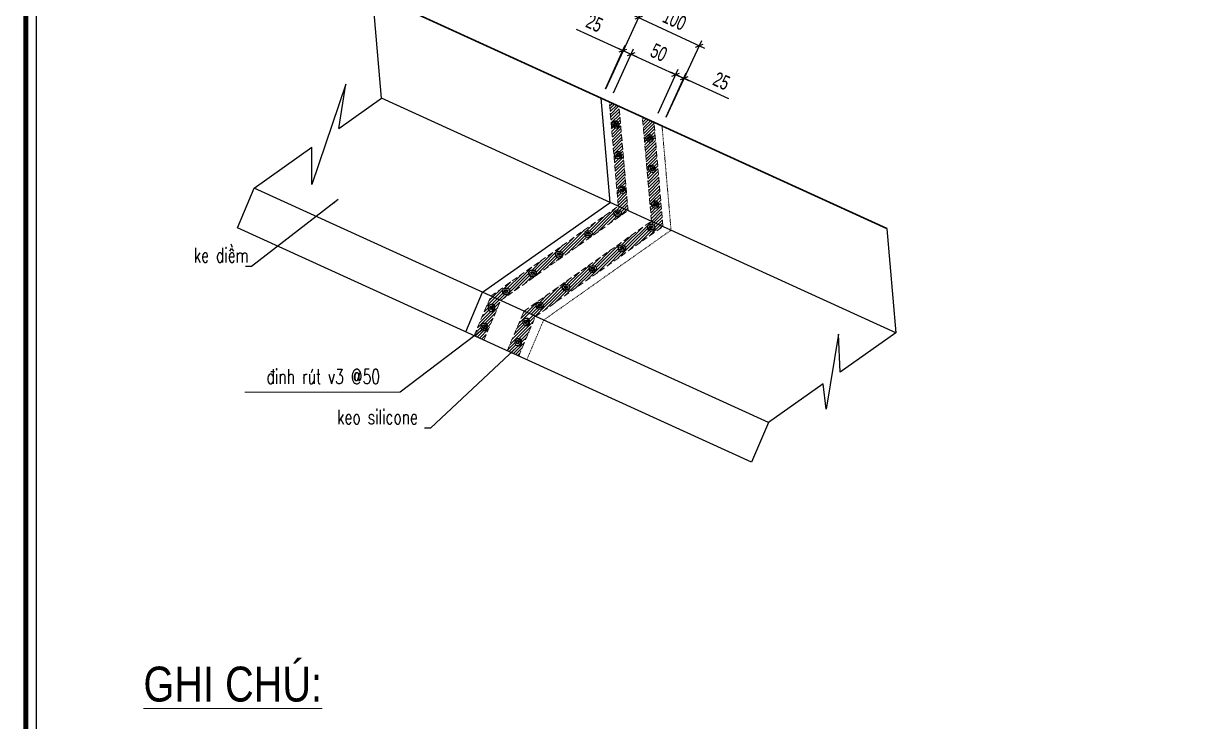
# Model space of a CAD drawing. Header units: inches. Extents: x 2 to 32666, y -5537 to 22.
# Drawn here: x 20221.9 to 20423.2, y -4436.4 to -4316.5 of the extents above; entities that cross this region are included whole.
import ezdxf
from ezdxf.enums import TextEntityAlignment as Align

# ---------------------------------------------------------------- set-up
doc = ezdxf.new("R2010")
doc.units = ezdxf.units.IN
doc.header["$MEASUREMENT"] = 0
doc.linetypes.add('DASHED2', pattern=[0.375, 0.25, -0.125])
doc.linetypes.add('HIDDEN', pattern=[0.375, 0.25, -0.125])
doc.layers.get('Defpoints').update_dxf_attribs({"lineweight": 9})
for name, color, linetype, lineweight in [('12H-Text', 3, 'Continuous', 15), ('_TEXT', 3, 'Continuous', 13), ('Hidden Line', 5, 'HIDDEN', 13), ('khuat', 250, 'DASHED2', 9), ('Thick Line 0.25', 2, 'Continuous', 25), ('Thin Line 0.13', 254, 'Continuous', 13)]:
    doc.layers.add(name, color=color, linetype=linetype, lineweight=lineweight)
for name, color, linetype in [('3', 3, 'Continuous'), ('3H-manh', 8, 'Continuous'), ('7', 7, 'Continuous'), ('BAO KHUNG', 31, 'Continuous'), ('PV-156DA', 7, 'Continuous'), ('PV-1E8B7', 7, 'Continuous'), ('PV-B6FB', 7, 'Continuous')]:
    doc.layers.add(name, color=color, linetype=linetype)
doc.layers.add('Cover text', color=7, linetype='Continuous', true_color=0x52370f)
doc.styles.add('ghi chu', font='vnsimli.shx', dxfattribs={"width": 0.7})
doc.styles.add('Notes', font='ARIALN.TTF')
doc.styles.add('ST1', font='vnshx.shx', dxfattribs={"width": 0.7})
doc.styles.add('ST3', font='VHAVANB.TTF')
doc.styles.add('TIEU DE', font='Vharialn.ttf')
doc.dimstyles.new('15', dxfattribs={"dimtxt": 2.5, "dimasz": 1, "dimexe": 1, "dimexo": 0, "dimgap": 1, "dimtad": 1, "dimdec": 0, "dimlfac": 15, "dimzin": 0, "dimdsep": 46, "dimtxsty": 'ST1', "dimblk": 'OBLIQUE', "dimcen": 1, "dimdle": 1, "dimclrd": 8, "dimclre": 8, "dimclrt": 3, "dimadec": 0, "dimazin": 0, "dimtfac": 1, "dimtdec": 0, "dimtix": 1, "dimtmove": 1, "dimatfit": 0, "dimldrblk": 'DOT', "dimfxl": 0, "dimtolj": 1, "dimtzin": 0, "dimlwd": -1, "dimlwe": -1, "dimarcsym": 0})
doc.dimstyles.new('PS1', dxfattribs={"dimtxt": 10, "dimasz": 2, "dimexe": 5, "dimexo": 5, "dimgap": 5, "dimtad": 1, "dimdec": 0, "dimrnd": 1, "dimzin": 12, "dimdsep": 46, "dimtxsty": 'Notes', "dimcen": 2, "dimadec": 1, "dimazin": 2, "dimtfac": 1, "dimtdec": 0, "dimtmove": 2, "dimatfit": 2, "dimfxl": 1, "dimtolj": 1, "dimtzin": 0, "dimarcsym": 0})
pattern_1 = [(44.99999999999999, (-11468920.91010648, 2478012.727798448), (-0.2651650429449553, 0.2651650429449554), [])]

# ---------------------------------------------------------------- blocks, each defined once
blk = doc.blocks.new('*U3247')
at = {"layer": 'PV-1E8B7'}
for p, q in [((2140.415452564026, 399.5234405386536, -79.96364205891973), (2140.299287788875, 399.0485788487099, -80.44931047500381)), ((2144.305719792905, 399.5234405386532, -80.89413702822617), (2144.189555017755, 399.0485788487094, -81.37980544431048))]:
    blk.add_line(p, q, dxfattribs=at)
at = {"layer": 'PV-1E8B7', "extrusion": (-0.1603015069367693, 0.7246642740305791, -0.6701978191679938)}
for major_axis, start_param, end_param in [((-1.945133614439824, -8.049116928532386e-16, 0.4652474846533472), 4.477614413842824, 6.28318530717964), ((-0.9725668072199122, -4.024558464266193e-16, 0.2326237423266736), 0.4954902436392287, 2.646102409950747), ((-1.945133614439824, -8.049116928532386e-16, 0.4652474846533472), 3.141592653589952, 4.477614413842824)]:
    blk.add_ellipse((2142.244421403315, 399.0485788487099, -80.91455795965726), major_axis=major_axis, ratio=0.7246642740305783, start_param=start_param, end_param=end_param, dxfattribs=at)
for major_axis in [(1.945133614439824, 8.049116928532386e-16, -0.4652474846533472), (0.9725668072199122, 4.024558464266193e-16, -0.2326237423266736)]:
    blk.add_ellipse((2142.360586178465, 399.5234405386536, -80.42888954357318), major_axis=major_axis, ratio=0.7246642740305783, dxfattribs=at)
blk = doc.blocks.new('_Oblique')
at = {"color": 0, "linetype": 'ByBlock', "lineweight": -2}
blk.add_line((-0.5, -0.5), (0.5, 0.5), dxfattribs=at)
blk = doc.blocks.new('*D6510')
at = {"layer": '3H-manh', "color": 8, "linetype": 'Continuous', "transparency": 16777216}
for p, q in [((20321.9773557236, -4327.74387562362), (20328.07606794414, -4314.581967718857)), ((20326.74831790091, -4315.068876152442), (20338.96664255828, -4320.730368881432)), ((20332.38102190416, -4332.564526742958), (20338.4797341247, -4319.402618838198))]:
    blk.add_line(p, q, dxfattribs=at)
at = {"layer": 'Defpoints', "color": 0, "transparency": 16777216}
for p in [(20338.05931331987, -4320.309948076607), (20321.9773557236, -4327.74387562362), (20332.38102190416, -4332.564526742958)]:
    blk.add_point(p, dxfattribs=at)
at = {"layer": '3H-manh', "color": 8, "transparency": 16777216}
for p, rotation in [((20327.65564713932, -4315.489296957267), 155.1388424956381), ((20338.05931331987, -4320.309948076607), 335.1388424956381)]:
    blk.add_blockref('_Oblique', p, dxfattribs=dict(at, rotation=rotation))
at = {"layer": '3H-manh', "color": 3, "transparency": 16777216, "insert": (20333.80342704045, -4315.858131730515), "char_height": 2.5, "attachment_point": 5, "rotation": 335.1388424956381, "style": 'ST1', "bg_fill": 3, "box_fill_scale": 1.25, "bg_fill_color": 256, "bg_fill_true_color": 13158600, "bg_fill_transparency": 0}
blk.add_mtext('\\A1;100', dxfattribs=at)
blk = doc.blocks.new('_Dot')
at = {"color": 0, "linetype": 'ByBlock', "lineweight": -2}
blk.add_line((-0.5, 0), (-1, 0), dxfattribs=at)
at = {"color": 0, "linetype": 'ByBlock', "const_width": 0.5}
blk.add_lwpolyline([(-0.25, 0, 1), (0.25, 0, 1)], format="xyb", close=True, dxfattribs=at)
blk = doc.blocks.new('*D6514')
at = {"layer": '3H-manh', "color": 8, "linetype": 'Continuous', "transparency": 16777216}
for p, q in [((20316.91048448007, -4317.481059308343), (20324.92450160261, -4321.135341744689)), ((20321.90935452223, -4327.747704294679), (20325.3393907929, -4320.225469797775)), ((20323.32633319624, -4328.39382723177), (20326.75636946691, -4320.871592734866)), ((20324.92450160261, -4321.135341744689), (20324.0146296557, -4320.720452554401)), ((20324.92450160261, -4321.135341744689), (20326.34148027662, -4321.78146468178)), ((20324.92450160261, -4321.135341744689), (20326.34148027662, -4321.78146468178)), ((20326.34148027662, -4321.78146468178), (20327.25135222353, -4322.196353872069))]:
    blk.add_line(p, q, dxfattribs=at)
at = {"layer": 'Defpoints', "color": 0, "transparency": 16777216}
for p in [(20326.34148027662, -4321.78146468178), (20321.90935452223, -4327.747704294679), (20323.32633319624, -4328.39382723177)]:
    blk.add_point(p, dxfattribs=at)
at = {"layer": '3H-manh', "color": 8, "transparency": 16777216}
for p, rotation in [((20324.92450160261, -4321.135341744689), 335.4876615371003), ((20326.34148027662, -4321.78146468178), 155.4876615371003)]:
    blk.add_blockref('_Oblique', p, dxfattribs=dict(at, rotation=rotation))
at = {"layer": '3H-manh', "color": 3, "transparency": 16777216, "insert": (20320.04284236327, -4316.436496304319), "char_height": 2.5, "attachment_point": 5, "rotation": 335.4876615371003, "style": 'ST1', "bg_fill": 3, "box_fill_scale": 1.25, "bg_fill_color": 256, "bg_fill_true_color": 13158600, "bg_fill_transparency": 0}
blk.add_mtext('\\A1;25', dxfattribs=at)
blk = doc.blocks.new('*D6515')
at = {"layer": '3H-manh', "color": 8, "linetype": 'Continuous', "transparency": 16777216}
for p, q in [((20323.32633319437, -4328.393827232234), (20326.75636946412, -4320.871592735418)), ((20325.43160832696, -4321.366575492172), (20334.92001953668, -4325.693161509314)), ((20330.99500050988, -4331.890634869627), (20334.42503677992, -4324.368400372158))]:
    blk.add_line(p, q, dxfattribs=at)
at = {"layer": 'Defpoints', "color": 0, "transparency": 16777216}
for p in [(20334.01014758972, -4325.278272319113), (20323.32633319437, -4328.393827232234), (20330.99500050988, -4331.890634869627)]:
    blk.add_point(p, dxfattribs=at)
at = {"layer": '3H-manh', "color": 8, "transparency": 16777216}
for p, rotation in [((20326.34148027392, -4321.781464682373), 155.4876615427046), ((20334.01014758972, -4325.278272319113), 335.4876615427047)]:
    blk.add_blockref('_Oblique', p, dxfattribs=dict(at, rotation=rotation))
at = {"layer": '3H-manh', "color": 3, "transparency": 16777216, "insert": (20331.10931460977, -4321.482656620096), "char_height": 2.5, "attachment_point": 5, "rotation": 335.48766154270464, "style": 'ST1', "bg_fill": 3, "box_fill_scale": 1.25, "bg_fill_color": 256, "bg_fill_true_color": 13158600, "bg_fill_transparency": 0}
blk.add_mtext('\\A1;50', dxfattribs=at)
blk = doc.blocks.new('*D6516')
at = {"layer": '3H-manh', "color": 8, "linetype": 'Continuous', "transparency": 16777216}
for p, q in [((20330.99500051081, -4331.890634869629), (20334.42503678107, -4324.368400371678)), ((20332.3872669119, -4332.525489347925), (20335.81730318238, -4325.00325484951)), ((20334.01014759087, -4325.278272318632), (20333.10027564392, -4324.863383128431)), ((20334.01014759087, -4325.278272318632), (20335.40241399217, -4325.913126796464)), ((20334.01014759087, -4325.278272318632), (20335.40241399217, -4325.913126796464)), ((20335.40241399217, -4325.913126796464), (20336.31228593913, -4326.328015986664)), ((20343.1364062181, -4329.439721700686), (20335.40241399217, -4325.913126796464))]:
    blk.add_line(p, q, dxfattribs=at)
at = {"layer": 'Defpoints', "color": 0, "transparency": 16777216}
for p in [(20335.40241399217, -4325.913126796464), (20330.99500051081, -4331.890634869629), (20332.3872669119, -4332.525489347925)]:
    blk.add_point(p, dxfattribs=at)
at = {"layer": '3H-manh', "color": 8, "transparency": 16777216}
for p, rotation in [((20334.01014759087, -4325.278272318632), 335.4876615427047), ((20335.40241399217, -4325.913126796464), 155.4876615427046)]:
    blk.add_blockref('_Oblique', p, dxfattribs=dict(at, rotation=rotation))
at = {"layer": '3H-manh', "color": 3, "transparency": 16777216, "insert": (20341.87104969091, -4326.389860943723), "char_height": 2.5, "attachment_point": 5, "rotation": 335.48766154270464, "style": 'ST1', "bg_fill": 3, "box_fill_scale": 1.25, "bg_fill_color": 256, "bg_fill_true_color": 13158600, "bg_fill_transparency": 0}
blk.add_mtext('\\A1;25', dxfattribs=at)
blk = doc.blocks.new('kt kien truc 1')
at = {"layer": '7', "color": 147, "linetype": 'Continuous'}
blk.add_lwpolyline([(12.33103532926179, 57.61007194151171), (581.6689646713198, 57.61007194151171), (581.6689646714362, 409.1899280584184), (12.33103532926179, 409.1899280584184)], close=True, dxfattribs=at)
at = {"layer": 'BAO KHUNG', "color": 167, "linetype": 'Continuous', "const_width": 0.8714327272984846}
blk.add_lwpolyline([(10.58816987439059, 9.067206486943178), (583.411830125609, 9.067206486943178), (583.411830125609, 410.9327935130568), (10.58816987439059, 410.9327935130568)], close=True, dxfattribs=at)
at = {"layer": 'Cover text', "ltscale": 0.5, "style": 'TIEU DE'}
for tag, p in [('STT', (555.0482271079668, 15.57937561545987)), ('TENBANVE', (45.92964680632576, 14.60307252861094))]:
    blk.add_attdef(tag, text='', height=2, dxfattribs=at).set_placement(p, align=Align.MIDDLE_CENTER)

msp = doc.modelspace()

# ---------------------------------------------------------------- hatches: boundary and pattern name
at = {"layer": '3H-manh'}
h = msp.add_hatch(dxfattribs=at)
h.set_pattern_fill('ANSI31', color=253, scale=3)
h.set_pattern_definition(pattern_1)
h.paths.add_polyline_path([(20324.1391626516, -4347.867257162167), (20325.81477244697, -4348.631312360226), (20324.26962742243, -4330.763885687043), (20322.59401762705, -4329.999830488751)])
edge = h.paths.add_edge_path(flags=16)
edge.add_ellipse((20324.77104732521, -4345.160344513536), major_axis=(-0.4326667931299358, 0.4579295212953248), ratio=0.7246642738903891, start_angle=359.99748584556835, end_angle=540.0000002589582, ccw=False)
edge.add_line((20324.3383950939, -4344.70240123424), (20324.14399778224, -4344.886074175763))
edge = h.paths.add_edge_path(flags=16)
edge.add_ellipse((20324.77104732521, -4345.160344513536), major_axis=(-0.2163333974389, 0.2289647594046523), ratio=0.7246642737822803, start_angle=208.3894996268832, end_angle=331.6105001403564, ccw=False)
edge.add_ellipse((20324.77104732521, -4345.160344513536), major_axis=(-0.2163333974389, 0.2289647594046523), ratio=0.7246642737822803, start_angle=331.6105001403564, end_angle=568.3894996268831, ccw=False)
edge = h.paths.add_edge_path(flags=16)
edge.add_ellipse((20324.04037273895, -4339.200222368289), major_axis=(-0.4326667931299358, 0.4579295212953248), ratio=0.7246642738903891, start_angle=359.99748584556835, end_angle=540.0000002589582, ccw=False)
edge.add_line((20323.60772050764, -4338.742279089226), (20323.41332319599, -4338.925952030749))
edge = h.paths.add_edge_path(flags=16)
edge.add_ellipse((20324.04037273895, -4339.200222368289), major_axis=(-0.2163333974389, 0.2289647594046523), ratio=0.7246642737822803, start_angle=331.6105001403564, end_angle=568.3894996268831, ccw=False)
edge.add_ellipse((20324.04037273895, -4339.200222368289), major_axis=(-0.2163333974389, 0.2289647594046523), ratio=0.7246642737822803, start_angle=208.3894996268832, end_angle=331.6105001403564, ccw=False)
edge = h.paths.add_edge_path(flags=16)
edge.add_ellipse((20323.5993484411, -4333.956105041721), major_axis=(-0.4326667931299358, 0.4579295212953248), ratio=0.7246642738903891, start_angle=359.99748584556835, end_angle=540.0000002589582, ccw=False)
edge.add_line((20323.16669621073, -4333.498161762657), (20322.97229889907, -4333.68183470418))
edge = h.paths.add_edge_path(flags=16)
edge.add_ellipse((20323.5993484411, -4333.956105041721), major_axis=(-0.2163333974389, 0.2289647594046523), ratio=0.7246642737822803, start_angle=331.6105001403564, end_angle=568.3894996268831, ccw=False)
edge.add_ellipse((20323.5993484411, -4333.956105041721), major_axis=(-0.2163333974389, 0.2289647594046523), ratio=0.7246642737822803, start_angle=208.3894996268832, end_angle=331.6105001403564, ccw=False)
h = msp.add_hatch(dxfattribs=at)
h.set_pattern_fill('ANSI31', color=253, scale=3)
h.set_pattern_definition(pattern_1)
h.paths.add_polyline_path([(20330.26268494535, -4333.496638124979), (20328.28455701318, -4332.594638785285), (20329.82970203772, -4350.462065458468), (20331.80782996897, -4351.364064798162)])
edge = h.paths.add_edge_path(flags=16)
edge.add_ellipse((20330.40390871219, -4347.669704930328), major_axis=(-0.4326667931299358, 0.4579295212953248), ratio=0.7246642738903891, start_angle=359.99748584556835, end_angle=540.0000002589582, ccw=False)
edge.add_line((20329.97125648182, -4347.211761651032), (20329.77685917016, -4347.395434592555))
edge = h.paths.add_edge_path(flags=16)
edge.add_ellipse((20330.40390871219, -4347.669704930328), major_axis=(-0.2163333974389, 0.2289647594046523), ratio=0.7246642737822803, start_angle=331.6105001403564, end_angle=568.3894996268831, ccw=False)
edge.add_ellipse((20330.40390871219, -4347.669704930328), major_axis=(-0.2163333974389, 0.2289647594046523), ratio=0.7246642737822803, start_angle=208.3894996268832, end_angle=331.6105001403564, ccw=False)
edge = h.paths.add_edge_path(flags=16)
edge.add_ellipse((20329.87648154922, -4341.562052447286), major_axis=(-0.4326667931299358, 0.4579295212953248), ratio=0.7246642738903891, start_angle=359.99748584556835, end_angle=540.0000002589582, ccw=False)
edge.add_line((20329.44382931791, -4341.10410916799), (20329.24943200625, -4341.287782109513))
edge = h.paths.add_edge_path(flags=16)
edge.add_ellipse((20329.87648154922, -4341.562052447286), major_axis=(-0.2163333974389, 0.2289647594046523), ratio=0.7246642737822803, start_angle=331.6105001403564, end_angle=568.3894996268831, ccw=False)
edge.add_ellipse((20329.87648154922, -4341.562052447286), major_axis=(-0.2163333974389, 0.2289647594046523), ratio=0.7246642737822803, start_angle=208.3894996268832, end_angle=331.6105001403564, ccw=False)
edge = h.paths.add_edge_path(flags=16)
edge.add_ellipse((20329.43545724485, -4336.317935120717), major_axis=(-0.4326667931299358, 0.4579295212953248), ratio=0.7246642738903891, start_angle=359.99748584556835, end_angle=540.0000002589582, ccw=False)
edge.add_line((20329.00280501448, -4335.859991841654), (20328.80840770282, -4336.043664783177))
edge = h.paths.add_edge_path(flags=16)
edge.add_ellipse((20329.43545724485, -4336.317935120717), major_axis=(-0.2163333974389, 0.2289647594046523), ratio=0.7246642737822803, start_angle=331.6105001403564, end_angle=568.3894996268831, ccw=False)
edge.add_ellipse((20329.43545724485, -4336.317935120717), major_axis=(-0.2163333974389, 0.2289647594046523), ratio=0.7246642737822803, start_angle=208.3894996268832, end_angle=331.6105001403564, ccw=False)
h = msp.add_hatch(dxfattribs=at)
h.set_pattern_fill('ANSI31', color=253, scale=3)
h.set_pattern_definition(pattern_1)
h.paths.add_polyline_path([(20302.2433880813, -4363.316876931053), (20303.91899787668, -4364.080932129112), (20325.81477244604, -4348.631312359993), (20324.1391626516, -4347.867257161935)])
edge = h.paths.add_edge_path(flags=16)
edge.add_ellipse((20318.99355957784, -4352.742894278311), major_axis=(-0.6297536682986359, 0.01761582623906817), ratio=0.7246642739272818, start_angle=1.2683130989898928e-07, end_angle=76.5484083115582, ccw=False)
edge.add_line((20318.36380590998, -4352.72527845314), (20318.3698754612, -4352.508296180221))
edge.add_ellipse((20318.99962912906, -4352.525911993983), major_axis=(-0.6297536683076723, 0.01761582574106238), ratio=0.7246642741476559, start_angle=179.9999999892573, end_angle=360.0000011957416, ccw=False)
edge.add_line((20319.62938279785, -4352.543527819619), (20319.62331324663, -4352.760510103714))
edge.add_ellipse((20318.99355957784, -4352.742894278311), major_axis=(-0.6297536683109259, 0.01761582579936358), ratio=0.7246642738479776, start_angle=76.54840828256812, end_angle=180.0000000716266, ccw=False)
edge = h.paths.add_edge_path(flags=0)
edge.add_ellipse((20318.99962912906, -4352.525911993983), major_axis=(-0.3148768341556059, 0.008807912807263774), ratio=0.7246642741166541, start_angle=151.6105002698209, end_angle=388.38949976034826, ccw=False)
edge.add_ellipse((20318.99962912906, -4352.525911993983), major_axis=(-0.3148768341556059, 0.008807912807263774), ratio=0.7246642741166541, start_angle=28.3894997603482, end_angle=151.6105002698209, ccw=False)
edge = h.paths.add_edge_path(flags=16)
edge.add_ellipse((20313.97977494202, -4356.067912222289), major_axis=(-0.6297536683076723, 0.01761582574106238), ratio=0.7246642741476559, start_angle=179.9999999892573, end_angle=360.0000011957416, ccw=False)
edge.add_line((20314.60952860989, -4356.085528047693), (20314.60345905866, -4356.302510331788))
edge.add_ellipse((20313.97370538987, -4356.284894506617), major_axis=(-0.6297536683109259, 0.01761582579936358), ratio=0.7246642738479776, start_angle=76.54840828256812, end_angle=180.0000000716266, ccw=False)
edge.add_ellipse((20313.97370538987, -4356.284894506617), major_axis=(-0.6297536682986359, 0.01761582623906817), ratio=0.7246642739272818, start_angle=1.2683130989898928e-07, end_angle=76.5484083115582, ccw=False)
edge.add_line((20313.34395172201, -4356.267278681446), (20313.35002127323, -4356.050296408527))
edge = h.paths.add_edge_path(flags=0)
edge.add_ellipse((20313.97977494202, -4356.067912222289), major_axis=(-0.3148768341556059, 0.008807912807263774), ratio=0.7246642741166541, start_angle=151.6105002698209, end_angle=388.38949976034826, ccw=False)
edge.add_ellipse((20313.97977494202, -4356.067912222289), major_axis=(-0.3148768341556059, 0.008807912807263774), ratio=0.7246642741166541, start_angle=28.3894997603482, end_angle=151.6105002698209, ccw=False)
edge = h.paths.add_edge_path(flags=16)
edge.add_ellipse((20324.01340779509, -4349.200898263774), major_axis=(-0.6297536682986359, 0.01761582623906817), ratio=0.7246642739272818, start_angle=1.2683130989898928e-07, end_angle=76.5484083115582, ccw=False)
edge.add_line((20323.3836541263, -4349.183282438603), (20323.38972367752, -4348.966300165684))
edge.add_ellipse((20324.01947734632, -4348.983915979213), major_axis=(-0.6297536683076723, 0.01761582574106238), ratio=0.7246642741476559, start_angle=179.9999999892573, end_angle=360.0000011957416, ccw=False)
edge.add_line((20324.64923101418, -4349.001531804849), (20324.64316146295, -4349.218514088944))
edge.add_ellipse((20324.01340779509, -4349.200898263774), major_axis=(-0.6297536683109259, 0.01761582579936358), ratio=0.7246642738479776, start_angle=76.54840828256812, end_angle=180.0000000716266, ccw=False)
edge = h.paths.add_edge_path(flags=0)
edge.add_ellipse((20324.01947734632, -4348.983915979213), major_axis=(-0.3148768341556059, 0.008807912807263774), ratio=0.7246642741166541, start_angle=151.6105002698209, end_angle=388.38949976034826, ccw=False)
edge.add_ellipse((20324.01947734632, -4348.983915979213), major_axis=(-0.3148768341556059, 0.008807912807263774), ratio=0.7246642741166541, start_angle=28.3894997603482, end_angle=151.6105002698209, ccw=False)
edge = h.paths.add_edge_path(flags=16)
edge.add_ellipse((20309.39464476831, -4359.303171954521), major_axis=(-0.6297536683076723, 0.01761582574106238), ratio=0.7246642741476559, start_angle=179.9999999892573, end_angle=360.0000011957416, ccw=False)
edge.add_line((20310.0243984371, -4359.320787779924), (20310.01832888588, -4359.537770064019))
edge.add_ellipse((20309.38857521709, -4359.520154238849), major_axis=(-0.6297536683109259, 0.01761582579936358), ratio=0.7246642738479776, start_angle=76.54840828256812, end_angle=180.0000000716266, ccw=False)
edge.add_ellipse((20309.38857521709, -4359.520154238849), major_axis=(-0.6297536682986359, 0.01761582623906817), ratio=0.7246642739272818, start_angle=1.2683130989898928e-07, end_angle=76.5484083115582, ccw=False)
edge.add_line((20308.75882154923, -4359.502538413678), (20308.76489110045, -4359.285556140759))
edge = h.paths.add_edge_path(flags=0)
edge.add_ellipse((20309.39464476831, -4359.303171954521), major_axis=(-0.3148768341556059, 0.008807912807263774), ratio=0.7246642741166541, start_angle=151.6105002698209, end_angle=388.38949976034826, ccw=False)
edge.add_ellipse((20309.39464476831, -4359.303171954521), major_axis=(-0.3148768341556059, 0.008807912807263774), ratio=0.7246642741166541, start_angle=28.3894997603482, end_angle=151.6105002698209, ccw=False)
edge = h.paths.add_edge_path(flags=16)
edge.add_ellipse((20304.86663866356, -4362.39041568775), major_axis=(-0.6297536683076723, 0.01761582574106238), ratio=0.7246642741476559, start_angle=179.9999999892573, end_angle=360.0000011957416, ccw=False)
edge.add_line((20305.49639233142, -4362.408031513386), (20305.4903227802, -4362.625013797481))
edge.add_ellipse((20304.86056911234, -4362.607397972078), major_axis=(-0.6297536683109259, 0.01761582579936358), ratio=0.7246642738479776, start_angle=76.54840828256812, end_angle=180.0000000716266, ccw=False)
edge.add_ellipse((20304.86056911234, -4362.607397972078), major_axis=(-0.6297536682986359, 0.01761582623906817), ratio=0.7246642739272818, start_angle=1.2683130989898928e-07, end_angle=76.5484083115582, ccw=False)
edge.add_line((20304.23081544354, -4362.589782146907), (20304.23688499477, -4362.372799873988))
edge = h.paths.add_edge_path(flags=0)
edge.add_ellipse((20304.86663866356, -4362.39041568775), major_axis=(-0.3148768341556059, 0.008807912807263774), ratio=0.7246642741166541, start_angle=151.6105002698209, end_angle=388.38949976034826, ccw=False)
edge.add_ellipse((20304.86663866356, -4362.39041568775), major_axis=(-0.3148768341556059, 0.008807912807263774), ratio=0.7246642741166541, start_angle=28.3894997603482, end_angle=151.6105002698209, ccw=False)
h = msp.add_hatch(dxfattribs=at)
h.set_pattern_fill('ANSI31', color=253, scale=3)
h.set_pattern_definition(pattern_1)
h.paths.add_polyline_path([(20331.80782996803, -4351.364064797696), (20329.82970203586, -4350.462065458002), (20307.93392746743, -4365.911685227354), (20309.91205539867, -4366.813684567281)])
edge = h.paths.add_edge_path(flags=16)
edge.add_ellipse((20319.7383487945, -4358.535782925489), major_axis=(-0.6297536683076723, 0.01761582574106238), ratio=0.7246642741476559, start_angle=179.9999999892573, end_angle=360.0000011957416, ccw=False)
edge.add_ellipse((20319.73227924235, -4358.752765209817), major_axis=(-0.6297536683109259, 0.01761582579936358), ratio=0.7246642738479776, start_angle=76.54840828256812, end_angle=180.0000000716266, ccw=False)
edge.add_ellipse((20319.73227924235, -4358.752765209817), major_axis=(-0.6297536682986359, 0.01761582623906817), ratio=0.7246642739272818, start_angle=1.2683130989898928e-07, end_angle=76.5484083115582, ccw=False)
edge = h.paths.add_edge_path(flags=16)
edge.add_ellipse((20319.7383487945, -4358.535782925489), major_axis=(-0.3148768341556059, 0.008807912807263774), ratio=0.7246642741166541, start_angle=28.3894997603482, end_angle=151.6105002698209, ccw=False)
edge.add_ellipse((20319.7383487945, -4358.535782925489), major_axis=(-0.3148768341556059, 0.008807912807263774), ratio=0.7246642741166541, start_angle=151.6105002698209, end_angle=388.38949976034826, ccw=False)
edge = h.paths.add_edge_path(flags=16)
edge.add_ellipse((20324.75213343032, -4355.210764980812), major_axis=(-0.6297536682986359, 0.01761582623906817), ratio=0.7246642739272818, start_angle=1.2683130989898928e-07, end_angle=76.5484083115582, ccw=False)
edge.add_ellipse((20324.75820298154, -4354.993782696251), major_axis=(-0.6297536683076723, 0.01761582574106238), ratio=0.7246642741476559, start_angle=179.9999999892573, end_angle=360.0000011957416, ccw=False)
edge.add_ellipse((20324.75213343032, -4355.210764980812), major_axis=(-0.6297536683109259, 0.01761582579936358), ratio=0.7246642738479776, start_angle=76.54840828256812, end_angle=180.0000000716266, ccw=False)
edge = h.paths.add_edge_path(flags=16)
edge.add_ellipse((20324.75820298154, -4354.993782696251), major_axis=(-0.3148768341556059, 0.008807912807263774), ratio=0.7246642741166541, start_angle=151.6105002698209, end_angle=388.38949976034826, ccw=False)
edge.add_ellipse((20324.75820298154, -4354.993782696251), major_axis=(-0.3148768341556059, 0.008807912807263774), ratio=0.7246642741166541, start_angle=28.3894997603482, end_angle=151.6105002698209, ccw=False)
edge = h.paths.add_edge_path(flags=16)
edge.add_ellipse((20315.15321861986, -4361.771042656789), major_axis=(-0.6297536683076723, 0.01761582574106238), ratio=0.7246642741476559, start_angle=179.9999999892573, end_angle=360.0000011957416, ccw=False)
edge.add_ellipse((20315.14714906864, -4361.98802494135), major_axis=(-0.6297536683109259, 0.01761582579936358), ratio=0.7246642738479776, start_angle=76.54840828256812, end_angle=180.0000000716266, ccw=False)
edge.add_ellipse((20315.14714906864, -4361.98802494135), major_axis=(-0.6297536682986359, 0.01761582623906817), ratio=0.7246642739272818, start_angle=1.2683130989898928e-07, end_angle=76.5484083115582, ccw=False)
edge = h.paths.add_edge_path(flags=16)
edge.add_ellipse((20315.15321861986, -4361.771042656789), major_axis=(-0.3148768341556059, 0.008807912807263774), ratio=0.7246642741166541, start_angle=28.3894997603482, end_angle=151.6105002698209, ccw=False)
edge.add_ellipse((20315.15321861986, -4361.771042656789), major_axis=(-0.3148768341556059, 0.008807912807263774), ratio=0.7246642741166541, start_angle=151.6105002698209, end_angle=388.38949976034826, ccw=False)
edge = h.paths.add_edge_path(flags=16)
edge.add_ellipse((20329.77198164385, -4351.668768967905), major_axis=(-0.6297536682986359, 0.01761582623906817), ratio=0.7246642739272818, start_angle=1.2683130989898928e-07, end_angle=76.5484083115582, ccw=False)
edge.add_ellipse((20329.77805119507, -4351.451786683344), major_axis=(-0.6297536683076723, 0.01761582574106238), ratio=0.7246642741476559, start_angle=179.9999999892573, end_angle=360.0000011957416, ccw=False)
edge.add_ellipse((20329.77198164385, -4351.668768967905), major_axis=(-0.6297536683109259, 0.01761582579936358), ratio=0.7246642738479776, start_angle=76.54840828256812, end_angle=180.0000000716266, ccw=False)
edge = h.paths.add_edge_path(flags=16)
edge.add_ellipse((20329.77805119507, -4351.451786683344), major_axis=(-0.3148768341556059, 0.008807912807263774), ratio=0.7246642741166541, start_angle=151.6105002698209, end_angle=388.38949976034826, ccw=False)
edge.add_ellipse((20329.77805119507, -4351.451786683344), major_axis=(-0.3148768341556059, 0.008807912807263774), ratio=0.7246642741166541, start_angle=28.3894997603482, end_angle=151.6105002698209, ccw=False)
edge = h.paths.add_edge_path(flags=16)
edge.add_ellipse((20310.62521250952, -4364.858286392812), major_axis=(-0.6297536683076723, 0.01761582574106238), ratio=0.7246642741476559, start_angle=179.9999999892573, end_angle=360.0000011957416, ccw=False)
edge.add_ellipse((20310.6191429583, -4365.075268677373), major_axis=(-0.6297536683109259, 0.01761582579936358), ratio=0.7246642738479776, start_angle=76.54840828256812, end_angle=180.0000000716266, ccw=False)
edge.add_ellipse((20310.6191429583, -4365.075268677373), major_axis=(-0.6297536682986359, 0.01761582623906817), ratio=0.7246642739272818, start_angle=1.2683130989898928e-07, end_angle=76.5484083115582, ccw=False)
edge = h.paths.add_edge_path(flags=16)
edge.add_ellipse((20310.62521250952, -4364.858286392812), major_axis=(-0.3148768341556059, 0.008807912807263774), ratio=0.7246642741166541, start_angle=28.3894997603482, end_angle=151.6105002698209, ccw=False)
edge.add_ellipse((20310.62521250952, -4364.858286392812), major_axis=(-0.3148768341556059, 0.008807912807263774), ratio=0.7246642741166541, start_angle=151.6105002698209, end_angle=388.38949976034826, ccw=False)
h = msp.add_hatch(dxfattribs=at)
h.set_pattern_fill('ANSI31', color=253, scale=3)
h.set_pattern_definition(pattern_1)
h.paths.add_polyline_path([(20303.91899787668, -4364.080932129345), (20302.2433880813, -4363.316876931053), (20299.35577535849, -4370.119019010041), (20301.03138515387, -4370.883074208333)])
edge = h.paths.add_edge_path(flags=16)
edge.add_ellipse((20302.27325105049, -4365.326033462009), major_axis=(0.01761582566060781, 0.6297536681450691), ratio=0.7246642737598132, start_angle=0, end_angle=360)
edge.add_ellipse((20302.49023333505, -4365.332103012998), major_axis=(0.01761582532595597, 0.629753668329053), ratio=0.7246642739286775, start_angle=256.5484082024848, end_angle=359.9999999902667, ccw=False)
edge.add_ellipse((20302.49023333505, -4365.332103012998), major_axis=(0.01761582533487136, 0.629753668309265), ratio=0.724664273954135, start_angle=180.0000000790814, end_angle=256.5484082026838, ccw=False)
edge = h.paths.add_edge_path(flags=16)
edge.add_ellipse((20302.27325105049, -4365.326033462009), major_axis=(0.008807910507017009, 0.3148768340502113), ratio=0.7246642728445627, start_angle=331.61049992929696, end_angle=539.9999994489069, ccw=False)
edge.add_ellipse((20302.27325105049, -4365.326033462009), major_axis=(0.008807910507017009, 0.3148768340502113), ratio=0.7246642728445627, start_angle=179.9999994489069, end_angle=331.61049992929696, ccw=False)
edge = h.paths.add_edge_path(flags=16)
edge.add_ellipse((20301.23746866114, -4368.57888126693), major_axis=(0.01761582532595597, 0.629753668329053), ratio=0.7246642739286775, start_angle=256.5484082024848, end_angle=359.9999999902667, ccw=False)
edge.add_ellipse((20301.23746866114, -4368.57888126693), major_axis=(0.01761582533487136, 0.629753668309265), ratio=0.724664273954135, start_angle=180.0000000790814, end_angle=256.5484082026838, ccw=False)
edge.add_ellipse((20301.02048637658, -4368.572811716173), major_axis=(0.01761582566060781, 0.6297536681450691), ratio=0.7246642737598132, start_angle=0, end_angle=360)
edge = h.paths.add_edge_path(flags=16)
edge.add_ellipse((20301.02048637658, -4368.572811716173), major_axis=(0.008807910507017009, 0.3148768340502113), ratio=0.7246642728445627, start_angle=179.9999994489069, end_angle=331.61049992929696, ccw=False)
edge.add_ellipse((20301.02048637658, -4368.572811716173), major_axis=(0.008807910507017009, 0.3148768340502113), ratio=0.7246642728445627, start_angle=331.61049992929696, end_angle=539.9999994489069, ccw=False)
h = msp.add_hatch(dxfattribs=at)
h.set_pattern_fill('ANSI31', color=253, scale=3)
h.set_pattern_definition(pattern_1)
h.paths.add_polyline_path([(20305.04631474461, -4372.713827306575), (20307.02444267679, -4373.615826646269), (20309.91205539867, -4366.813684567281), (20307.93392746743, -4365.911685227587)])
edge = h.paths.add_edge_path(flags=16)
edge.add_ellipse((20308.22740908652, -4367.746163709958), major_axis=(0.01761582566060781, 0.6297536681450691), ratio=0.7246642737598132, start_angle=0, end_angle=360)
edge.add_ellipse((20308.44439137109, -4367.752233260714), major_axis=(0.01761582532595597, 0.629753668329053), ratio=0.7246642739286775, start_angle=256.5484082024848, end_angle=359.9999999902667, ccw=False)
edge.add_ellipse((20308.44439137109, -4367.752233260714), major_axis=(0.01761582533487136, 0.629753668309265), ratio=0.724664273954135, start_angle=180.0000000790814, end_angle=256.5484082026838, ccw=False)
edge = h.paths.add_edge_path(flags=16)
edge.add_ellipse((20308.22740908652, -4367.746163709958), major_axis=(0.008807910507017009, 0.3148768340502113), ratio=0.7246642728445627, start_angle=331.61049992929696, end_angle=539.9999994489069, ccw=False)
edge.add_ellipse((20308.22740908652, -4367.746163709958), major_axis=(0.008807910507017009, 0.3148768340502113), ratio=0.7246642728445627, start_angle=179.9999994489069, end_angle=331.61049992929696, ccw=False)
edge = h.paths.add_edge_path(flags=16)
edge.add_ellipse((20307.07416796625, -4371.233724094865), major_axis=(0.01761582532595597, 0.629753668329053), ratio=0.7246642739286775, start_angle=256.5484082024848, end_angle=359.9999999902667, ccw=False)
edge.add_ellipse((20307.07416796625, -4371.233724094865), major_axis=(0.01761582533487136, 0.629753668309265), ratio=0.724664273954135, start_angle=180.0000000790814, end_angle=256.5484082026838, ccw=False)
edge.add_ellipse((20306.85718568262, -4371.227654544108), major_axis=(0.01761582566060781, 0.6297536681450691), ratio=0.7246642737598132, start_angle=0, end_angle=360)
edge = h.paths.add_edge_path(flags=16)
edge.add_ellipse((20306.85718568262, -4371.227654544108), major_axis=(0.008807910507017009, 0.3148768340502113), ratio=0.7246642728445627, start_angle=179.9999994489069, end_angle=331.61049992929696, ccw=False)
edge.add_ellipse((20306.85718568262, -4371.227654544108), major_axis=(0.008807910507017009, 0.3148768340502113), ratio=0.7246642728445627, start_angle=331.61049992929696, end_angle=539.9999994489069, ccw=False)

# ---------------------------------------------------------------- linework, layer by layer
at = {"layer": 'Hidden Line', "color": 1, "ltscale": 4, "extrusion": (-2.775557561562891e-17, 0.816496580927726, 0.5773502691896258)}
for p, q in [((20324.1391626516, -4347.867257161702), (20322.59401762705, -4329.999830488751)), ((20331.80782996897, -4351.364064797231), (20330.26268494535, -4333.49663812428)), ((20302.2433880813, -4363.316876931053), (20324.1391626516, -4347.867257161702)), ((20303.91899787668, -4364.080932128879), (20325.81477244697, -4348.631312359527)), ((20307.93392746743, -4365.911685227121), (20329.82970203772, -4350.462065457071)), ((20309.91205539867, -4366.813684567281), (20331.80782996897, -4351.364064797231)), ((20299.35577535849, -4370.119019010041), (20302.2433880813, -4363.316876931053)), ((20301.03138515387, -4370.883074207867), (20303.91899787668, -4364.080932128879)), ((20305.04631474461, -4372.713827306109), (20307.93392746743, -4365.911685227121)), ((20307.02444267679, -4373.615826646269), (20309.91205539867, -4366.813684567281))]:
    msp.add_line(p, q, dxfattribs=at)
at = {"layer": 'khuat', "lineweight": 9, "ltscale": 0.5, "extrusion": (-2.775557561562891e-17, 0.816496580927726, 0.5773502691896258)}
for p, q in [((20333.20009636912, -4351.998919274362), (20331.65495134644, -4334.13149260211)), ((20311.30432179883, -4367.448539044412), (20333.20009636912, -4351.998919274362)), ((20308.41670907788, -4374.250681123401), (20311.30432179883, -4367.448539044412))]:
    msp.add_line(p, q, dxfattribs=at)
at = {"layer": 'PV-156DA', "extrusion": (-2.775557561562891e-17, 0.816496580927726, 0.5773502691896258)}
for p, q in [((20370.27526115753, -4351.741826791719), (20281.92458494786, -4311.455124237512)), ((20370.34950736944, -4351.698960721197), (20281.9988311607, -4311.41225816699)), ((20371.82040618114, -4369.60925346467), (20283.46972997054, -4329.322550910462)), ((20349.92463161085, -4385.058873234021), (20261.57395540211, -4344.772170679814)), ((20347.03701888896, -4391.861015313009), (20258.6863426793, -4351.574312758802))]:
    msp.add_line(p, q, dxfattribs=at)
at = {"layer": 'PV-B6FB', "color": 3, "extrusion": (-2.775557561562891e-17, 0.816496580927726, 0.5773502691896258)}
for p, q in [((20283.46972997054, -4329.322550910462), (20281.92458494786, -4311.455124237512)), ((20276.09488443039, -4334.52622886671), (20283.46972997054, -4329.322550910462)), ((20321.17703895304, -4329.353707551661), (20321.25128516588, -4329.310841481139)), ((20261.57395540211, -4344.772170679814), (20271.50113140918, -4337.767572864595)), ((20258.6863426793, -4351.574312758802), (20261.57395540211, -4344.772170679814)), ((20370.34950736944, -4351.698960721197), (20370.27526115753, -4351.741826791719)), ((20370.27526115753, -4351.741826791719), (20371.82040618114, -4369.60925346467)), ((20371.82040618114, -4369.60925346467), (20362.22877749462, -4376.377089683137)), ((20359.35184854768, -4378.407045655355), (20349.92463161085, -4385.058873234021)), ((20349.92463161085, -4385.058873234021), (20347.03701888896, -4391.861015313009))]:
    msp.add_line(p, q, dxfattribs=at)
at = {"layer": 'PV-B6FB', "color": 3}
for points in [[(20276.09488443039, -4334.52622886671), (20277.30688824911, -4326.896008142906), (20271.50281187739, -4344.149347281486), (20271.50113140918, -4337.767572864595)], [(20362.22877749462, -4376.377089683137), (20361.99617665574, -4369.866369730265), (20359.83761378411, -4382.763241135453), (20359.35184854768, -4378.407045655355)]]:
    msp.add_lwpolyline(points, dxfattribs=at)
at = {"layer": 'Thick Line 0.25', "extrusion": (-2.775557561562891e-17, 0.816496580927726, 0.5773502691896258)}
for p, q in [((20322.72218397573, -4347.221134224611), (20321.17703895304, -4329.353707551661)), ((20300.82640940729, -4362.670753994661), (20322.72218397573, -4347.221134224611)), ((20297.93879668448, -4369.472896073649), (20300.82640940729, -4362.670753994661))]:
    msp.add_line(p, q, dxfattribs=at)
at = {"layer": 'Thin Line 0.13', "color": 254, "ltscale": 10}
msp.add_line((20286.63208812881, -4379.831603264839), (20259.96721420789, -4379.831603264839), dxfattribs=at)

# ---------------------------------------------------------------- block references
at = {"layer": 'PV-1E8B7', "extrusion": (0.2522397050261046, 0.6980043082895747, -0.6701978191679948), "xscale": 0.3149999999999969, "yscale": 0.3149999999999969, "zscale": 0.3149999999999969, "rotation": 347.5265822984211}
for p in [(-21278.38941840531, 1910.99397909831, 2116.250268083812), (-21274.87216543108, 1907.618048028248, 2112.511734572057), (-21284.64395048069, 1910.750127344534, 2115.980224669655), (-21271.3549082745, 1904.242112942607, 2108.773196613284), (-21281.12669750707, 1907.374196276807, 2112.241691159091), (-21277.60944035024, 1903.998261190148, 2108.50315320028), (-21268.1422488384, 1901.1585369581, 2105.358419499657), (-21264.93300815034, 1898.181267546168, 2102.061367148118), (-21274.39678091295, 1900.914685206301, 2105.088376086813), (-21271.18754022071, 1897.937415790445, 2101.79132373228)]:
    msp.add_blockref('*U3247', p, dxfattribs=at)
at = {"layer": 'PV-1E8B7', "extrusion": (-0.6720478723249708, -0.3149389472357201, -0.6701978191679947), "xscale": 0.3149999999999967, "yscale": 0.3149999999999967, "zscale": 0.3149999999999967, "rotation": 347.5265822984211}
for p in [(11862.45949044888, -11078.26888645294, -12268.16502681218), (11867.07463669732, -11081.13893240935, -12271.34333903629), (11867.39519501478, -11077.04513947678, -12266.80983946427), (11872.01034126592, -11079.91518543907, -12269.98815169456), (11873.10215417083, -11075.79354464421, -12265.42381317102), (11877.76464311813, -11078.49829017032, -12268.41907035481)]:
    msp.add_blockref('*U3247', p, dxfattribs=at)
at = {"layer": 'PV-1E8B7', "extrusion": (-0.6980043082895747, 0.2522397050261047, -0.6701978191679948), "xscale": 0.3149999999999969, "yscale": 0.3149999999999969, "zscale": 0.3149999999999969, "rotation": 347.5265822984211}
for p in [(-3480.588606604194, -13768.04742581228, -15246.84764812474), (-3477.109324682991, -13767.99733700488, -15246.792179375), (-3480.336126561876, -13772.35160308196, -15251.61412902619), (-3476.596183490079, -13772.28094113335, -15251.53587740531)]:
    msp.add_blockref('*U3247', p, dxfattribs=at)

# ---------------------------------------------------------------- texts
at = {"layer": '12H-Text', "char_height": 2.5, "attachment_point": 5, "style": 'ghi chu'}
for s, insert in [('\\A1;ke diÒm', (20255.89896814279, -4356.282025357296)), ('\\A1;®inh rót v3 @50', (20273.4518955493, -4377.148337123154)), ('\\A1;keo silicone', (20282.75922012409, -4384.081007289172))]:
    msp.add_mtext(s, dxfattribs=dict(at, insert=insert))
at = {"layer": '_TEXT', "insert": (20257.89184650596, -4430.002562905906), "char_height": 6, "width": 72.88307707808161, "attachment_point": 5, "style": 'ST3'}
msp.add_mtext('{\\W0.85;\\Lghi chó:}', dxfattribs=at)

# ---------------------------------------------------------------- leaders
at = {"layer": 'Thin Line 0.13', "color": 254, "ltscale": 10}
for points in [[(20276.01955284398, -4346.722324882804), (20261.10750989859, -4358.236305078425), (20260.10750989859, -4358.236305078425)], [(20301.12122888431, -4368.852854891385), (20286.63208812881, -4379.831603264839)], [(20306.38273793306, -4372.432715377475), (20291.86019525314, -4386.025605926038), (20290.86019525314, -4386.025605926038)]]:
    msp.add_leader(points, dimstyle='PS1', override={"dimasz": 1, "dimtad": 0}, dxfattribs=at)

# ---------------------------------------------------------------- next in the draw order: dimensions: what is measured, and where the dimension line sits
at = {"layer": '3H-manh'}
dim = msp.add_aligned_dim(p1=(20321.9773557236, -4327.743875623618), p2=(20332.38102190416, -4332.56452674296), distance=13.50620937537941, text='100', dimstyle='15', override={"dimtfill": 1, "dimarcsym": 1}, dxfattribs=at)
dim.commit()
dim.dimension.update_dxf_attribs({"geometry": '*D6510', "text_midpoint": (20333.80342704045, -4315.858131730515)})

# ---------------------------------------------------------------- next in the draw order: linework, layer by layer
at = {"layer": 'Hidden Line', "color": 1, "ltscale": 4, "extrusion": (-2.775557561562891e-17, 0.816496580927726, 0.5773502691896258)}
for p, q in [((20325.81477244697, -4348.631312359527), (20324.26962742243, -4330.763885686577)), ((20329.82970203772, -4350.462065457071), (20328.28455701318, -4332.59463878412))]:
    msp.add_line(p, q, dxfattribs=at)

# ---------------------------------------------------------------- next in the draw order: dimensions: what is measured, and where the dimension line sits
at = {"layer": '3H-manh'}
dim = msp.add_linear_dim(base=(20326.34148027662, -4321.78146468178), p1=(20321.90935452223, -4327.74770429468), p2=(20323.32633319624, -4328.393827231771), angle=335.4876615371003, text='25', dimstyle='15', override={"dimtfill": 1, "dimarcsym": 1}, dxfattribs=at)
dim.commit()
dim.dimension.update_dxf_attribs({"geometry": '*D6514', "text_midpoint": (20319.23558410151, -4318.206852494558), "dimtype": 161})

# ---------------------------------------------------------------- next in the draw order: dimensions: what is measured, and where the dimension line sits
dim = msp.add_linear_dim(base=(20334.01014758972, -4325.278272319113), p1=(20323.32633319437, -4328.393827232237), p2=(20330.99500050988, -4331.890634869628), angle=155.4876615427047, text='50', dimstyle='15', override={"dimtfill": 1, "dimarcsym": 1}, dxfattribs=at)
dim.commit()
dim.dimension.update_dxf_attribs({"geometry": '*D6515', "text_midpoint": (20331.10931460977, -4321.482656620096)})

# ---------------------------------------------------------------- next in the draw order: dimensions: what is measured, and where the dimension line sits
dim = msp.add_linear_dim(base=(20335.40241399217, -4325.913126796464), p1=(20330.99500051081, -4331.890634869628), p2=(20332.3872669119, -4332.525489347924), angle=155.4876615427047, text='25', dimstyle='15', override={"dimtfill": 1, "dimarcsym": 1}, dxfattribs=at)
dim.commit()
dim.dimension.update_dxf_attribs({"geometry": '*D6516', "text_midpoint": (20340.83653672726, -4328.658597624795), "dimtype": 160})

# ---------------------------------------------------------------- next in the draw order: block references
at = {"layer": '3'}
msp.add_blockref('kt kien truc 1', (20211.76947760159, -4544.524874428845), dxfattribs=at)

doc.saveas('drawing.dxf')
